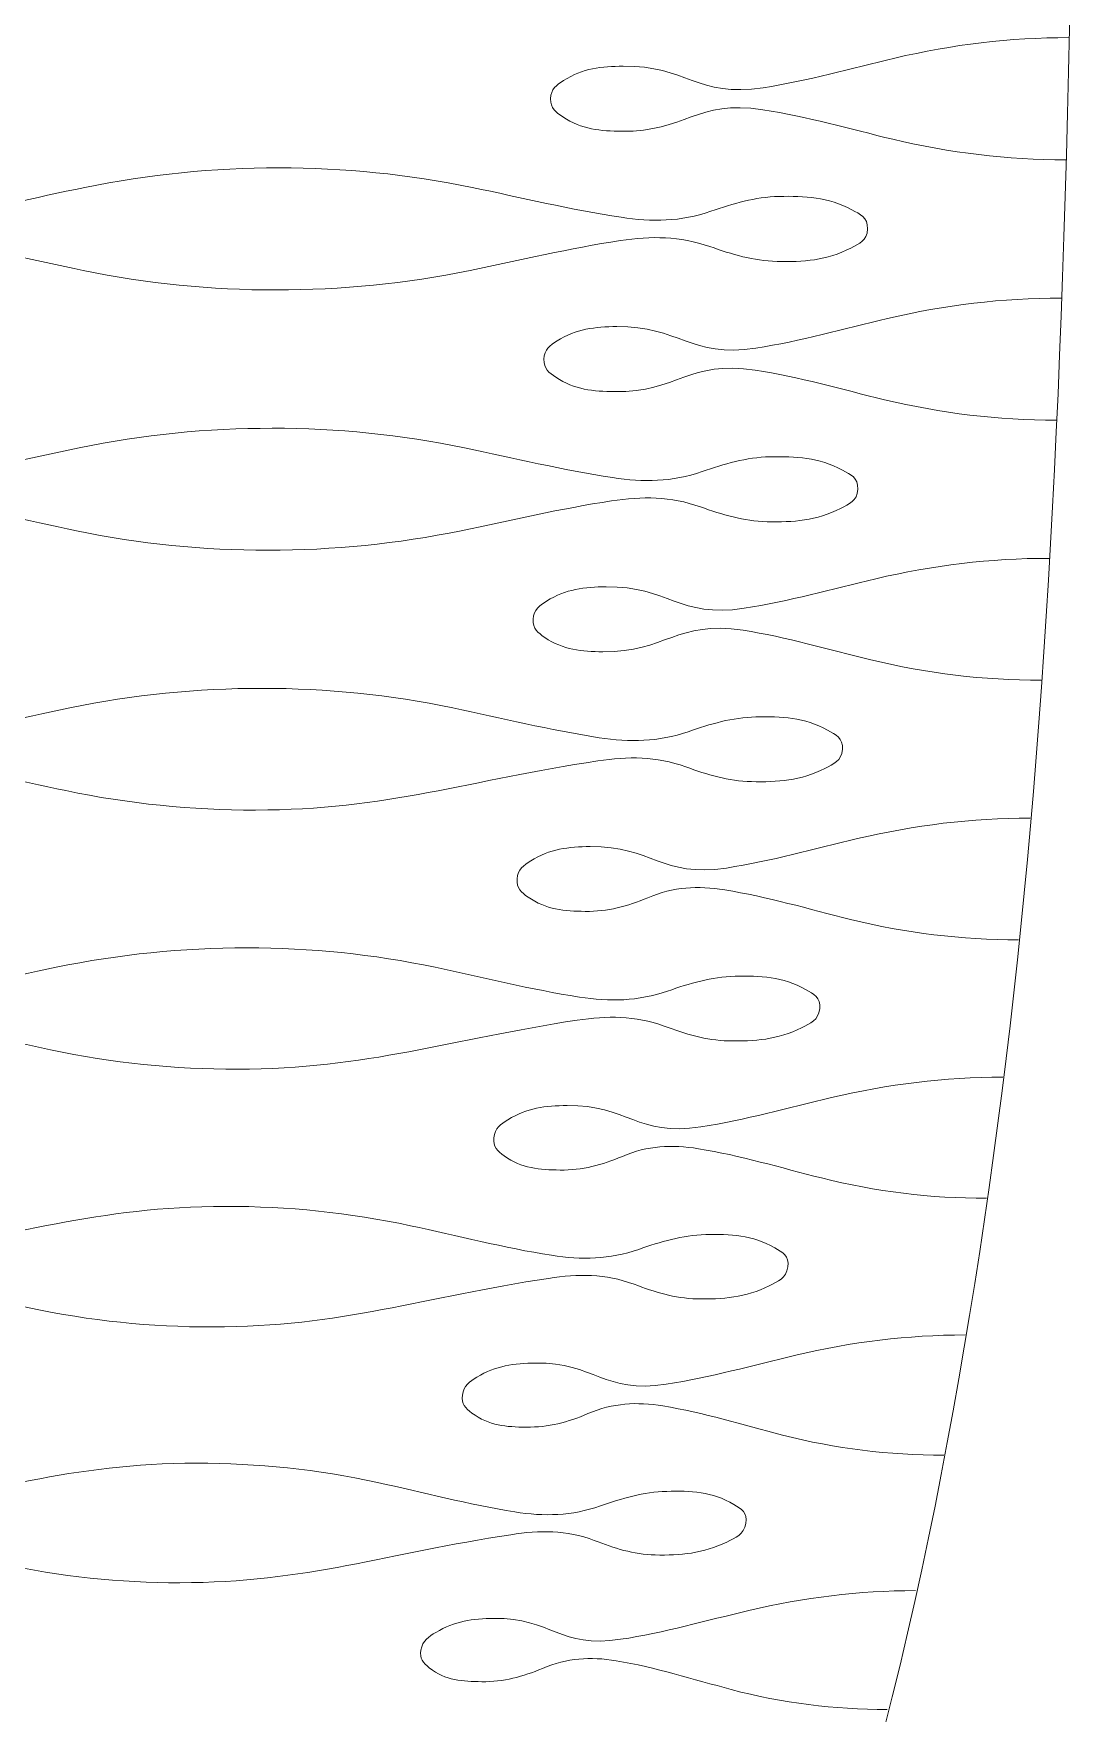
# Model space of a CAD drawing. Header units: centimetres. Extents: x -29.7 to 21.6, y -14.4 to 13.7.
# Drawn here: x -11.61 to -9.416, y -10.849 to -7.322 of the extents above; entities that cross this region are included whole.
import ezdxf

# ---------------------------------------------------------------- set-up
doc = ezdxf.new("R2010")
doc.units = ezdxf.units.CM
doc.header["$MEASUREMENT"] = 0
doc.layers.add('Layer 1', color=7, linetype='Continuous')

msp = doc.modelspace()

# ---------------------------------------------------------------- linework, layer by layer
at = {"layer": 'Layer 1', "color": 1, "lineweight": 9}
for points, knots in [([(-9.41625, -4.44965), (-9.41625, -7.29819), (-9.41625, -8.72246), (-9.66551, -10.14675), (-9.66551, -10.14675), (-9.91477, -11.57102), (-10.41326, -12.99531), (-12.40724, -14.41959)], [0, 0, 0, 0, 0.3333333, 0.3333333, 0.3333333, 0.3333333, 1, 1, 1, 1]), ([(-9.43407, -7.33036), (-9.55852, -7.33036), (-9.67884, -7.34473), (-9.7999, -7.37332), (-9.7999, -7.37332), (-9.8918, -7.39503), (-9.98253, -7.42108), (-10.07632, -7.43542), (-10.07632, -7.43542), (-10.21519, -7.45665), (-10.2383, -7.38869), (-10.37065, -7.39021), (-10.37065, -7.39021), (-10.41575, -7.39073), (-10.4559, -7.39449), (-10.4959, -7.42037), (-10.4959, -7.42037), (-10.51086, -7.43), (-10.52274, -7.43795), (-10.52314, -7.45855)], [0, 0, 0, 0, 0.1666667, 0.1666667, 0.1666667, 0.1666667, 0.3333333, 0.3333333, 0.3333333, 0.3333333, 0.5, 0.5, 0.5, 0.5, 0.6666667, 0.6666667, 0.6666667, 0.6666667, 1, 1, 1, 1]), ([(-10.52314, -7.45855), (-10.52352, -7.47894), (-10.51207, -7.48699), (-10.49744, -7.49671), (-10.49744, -7.49671), (-10.45784, -7.52299), (-10.41807, -7.52639), (-10.37333, -7.52689), (-10.37333, -7.52689), (-10.24033, -7.52838), (-10.21689, -7.46016), (-10.07727, -7.48169), (-10.07727, -7.48169), (-9.98446, -7.49599), (-9.89475, -7.52205), (-9.80382, -7.54378), (-9.80382, -7.54378), (-9.68358, -7.57251), (-9.56409, -7.58674), (-9.44044, -7.58674)], [0, 0, 0, 0, 0.1666667, 0.1666667, 0.1666667, 0.1666667, 0.3333333, 0.3333333, 0.3333333, 0.3333333, 0.5, 0.5, 0.5, 0.5, 0.6666667, 0.6666667, 0.6666667, 0.6666667, 1, 1, 1, 1]), ([(-12.33576, -7.732), (-12.3355, -7.70709), (-12.31914, -7.7011), (-12.30133, -7.69174), (-12.30133, -7.69174), (-12.25096, -7.6652), (-12.20154, -7.6625), (-12.14724, -7.66376), (-12.14724, -7.66376), (-12.09704, -7.66494), (-12.05167, -7.67885), (-12.00531, -7.69498), (-12.00531, -7.69498), (-11.94167, -7.71708), (-11.88204, -7.71732), (-11.81699, -7.70755), (-11.81699, -7.70755), (-11.71078, -7.69161), (-11.6067, -7.66625), (-11.50175, -7.64481), (-11.50175, -7.64481), (-11.36668, -7.61718), (-11.23222, -7.60382), (-11.09434, -7.60382)], [0, 0, 0, 0, 0.1428571, 0.1428571, 0.1428571, 0.1428571, 0.2857143, 0.2857143, 0.2857143, 0.2857143, 0.4285714, 0.4285714, 0.4285714, 0.4285714, 0.5714286, 0.5714286, 0.5714286, 0.5714286, 0.7142857, 0.7142857, 0.7142857, 0.7142857, 1, 1, 1, 1]), ([(-9.85718, -7.732), (-9.85662, -7.70725), (-9.87269, -7.70113), (-9.89023, -7.69174), (-9.89023, -7.69174), (-9.94027, -7.6649), (-9.98937, -7.66252), (-10.04343, -7.66376), (-10.04343, -7.66376), (-10.09396, -7.66494), (-10.13966, -7.67888), (-10.18643, -7.69498), (-10.18643, -7.69498), (-10.25011, -7.71688), (-10.30991, -7.7174), (-10.37511, -7.70755), (-10.37511, -7.70755), (-10.48065, -7.69162), (-10.58401, -7.66628), (-10.68828, -7.64481), (-10.68828, -7.64481), (-10.82293, -7.61709), (-10.95691, -7.60382), (-11.09434, -7.60382)], [0, 0, 0, 0, 0.1428571, 0.1428571, 0.1428571, 0.1428571, 0.2857143, 0.2857143, 0.2857143, 0.2857143, 0.4285714, 0.4285714, 0.4285714, 0.4285714, 0.5714286, 0.5714286, 0.5714286, 0.5714286, 0.7142857, 0.7142857, 0.7142857, 0.7142857, 1, 1, 1, 1]), ([(-12.33576, -7.732), (-12.33619, -7.75678), (-12.32002, -7.76286), (-12.30247, -7.77225), (-12.30247, -7.77225), (-12.25244, -7.79902), (-12.20331, -7.80147), (-12.14931, -7.8002), (-12.14931, -7.8002), (-12.09878, -7.79902), (-12.05315, -7.78509), (-12.00648, -7.76901), (-12.00648, -7.76901), (-11.9428, -7.74711), (-11.88299, -7.74663), (-11.81783, -7.75644), (-11.81783, -7.75644), (-11.71248, -7.77235), (-11.60922, -7.79768), (-11.50511, -7.81915), (-11.50511, -7.81915), (-11.37076, -7.84687), (-11.23707, -7.86013), (-11.09997, -7.86013)], [0, 0, 0, 0, 0.1428571, 0.1428571, 0.1428571, 0.1428571, 0.2857143, 0.2857143, 0.2857143, 0.2857143, 0.4285714, 0.4285714, 0.4285714, 0.4285714, 0.5714286, 0.5714286, 0.5714286, 0.5714286, 0.7142857, 0.7142857, 0.7142857, 0.7142857, 1, 1, 1, 1]), ([(-9.85718, -7.732), (-9.85813, -7.75702), (-9.87468, -7.76292), (-9.89265, -7.77225), (-9.89265, -7.77225), (-9.94319, -7.79852), (-9.99286, -7.80147), (-10.04736, -7.8002), (-10.04736, -7.8002), (-10.09734, -7.79904), (-10.14237, -7.78518), (-10.18849, -7.76901), (-10.18849, -7.76901), (-10.25198, -7.74675), (-10.31151, -7.74672), (-10.37645, -7.75644), (-10.37645, -7.75644), (-10.48294, -7.77238), (-10.58731, -7.79771), (-10.69257, -7.81915), (-10.69257, -7.81915), (-10.82767, -7.84671), (-10.96212, -7.86013), (-11.09997, -7.86013)], [0, 0, 0, 0, 0.1428571, 0.1428571, 0.1428571, 0.1428571, 0.2857143, 0.2857143, 0.2857143, 0.2857143, 0.4285714, 0.4285714, 0.4285714, 0.4285714, 0.5714286, 0.5714286, 0.5714286, 0.5714286, 0.7142857, 0.7142857, 0.7142857, 0.7142857, 1, 1, 1, 1]), ([(-9.45003, -7.87722), (-9.5743, -7.87722), (-9.69445, -7.89161), (-9.81531, -7.92016), (-9.81531, -7.92016), (-9.90725, -7.94182), (-9.99794, -7.96784), (-10.09174, -7.9822), (-10.09174, -7.9822), (-10.23001, -8.00335), (-10.25263, -7.9355), (-10.3844, -7.93701), (-10.3844, -7.93701), (-10.42947, -7.93753), (-10.46962, -7.94145), (-10.50962, -7.96715), (-10.50962, -7.96715), (-10.52461, -7.97678), (-10.53655, -7.98473), (-10.5372, -8.00533)], [0, 0, 0, 0, 0.1666667, 0.1666667, 0.1666667, 0.1666667, 0.3333333, 0.3333333, 0.3333333, 0.3333333, 0.5, 0.5, 0.5, 0.5, 0.6666667, 0.6666667, 0.6666667, 0.6666667, 1, 1, 1, 1]), ([(-10.5372, -8.00533), (-10.53786, -8.0256), (-10.52663, -8.03372), (-10.51211, -8.04348), (-10.51211, -8.04348), (-10.47283, -8.06984), (-10.43332, -8.07313), (-10.38884, -8.07363), (-10.38884, -8.07363), (-10.25587, -8.07512), (-10.23297, -8.00682), (-10.09331, -8.02845), (-10.09331, -8.02845), (-10.00115, -8.04275), (-9.9121, -8.06877), (-9.82183, -8.0905), (-9.82183, -8.0905), (-9.70231, -8.11928), (-9.58353, -8.13344), (-9.46057, -8.13344)], [0, 0, 0, 0, 0.1666667, 0.1666667, 0.1666667, 0.1666667, 0.3333333, 0.3333333, 0.3333333, 0.3333333, 0.5, 0.5, 0.5, 0.5, 0.6666667, 0.6666667, 0.6666667, 0.6666667, 1, 1, 1, 1]), ([(-12.34509, -8.27864), (-12.34466, -8.25379), (-12.32836, -8.24774), (-12.31059, -8.23841), (-12.31059, -8.23841), (-12.26039, -8.21194), (-12.2111, -8.20916), (-12.15696, -8.21044), (-12.15696, -8.21044), (-12.10702, -8.2116), (-12.06195, -8.22548), (-12.01584, -8.24163), (-12.01584, -8.24163), (-11.95254, -8.26377), (-11.89321, -8.26395), (-11.82847, -8.2542), (-11.82847, -8.2542), (-11.72256, -8.23824), (-11.61875, -8.21291), (-11.51408, -8.19149), (-11.51408, -8.19149), (-11.37937, -8.16392), (-11.24535, -8.15051), (-11.10793, -8.15051)], [0, 0, 0, 0, 0.1428571, 0.1428571, 0.1428571, 0.1428571, 0.2857143, 0.2857143, 0.2857143, 0.2857143, 0.4285714, 0.4285714, 0.4285714, 0.4285714, 0.5714286, 0.5714286, 0.5714286, 0.5714286, 0.7142857, 0.7142857, 0.7142857, 0.7142857, 1, 1, 1, 1]), ([(-9.87776, -8.27864), (-9.87681, -8.25408), (-9.89265, -8.24783), (-9.91006, -8.23841), (-9.91006, -8.23841), (-9.95975, -8.21144), (-10.00847, -8.20917), (-10.06216, -8.21044), (-10.06216, -8.21044), (-10.11265, -8.21163), (-10.15828, -8.22557), (-10.20494, -8.24163), (-10.20494, -8.24163), (-10.26847, -8.26342), (-10.32804, -8.26407), (-10.39303, -8.2542), (-10.39303, -8.2542), (-10.49784, -8.23828), (-10.60047, -8.21294), (-10.70402, -8.19149), (-10.70402, -8.19149), (-10.83795, -8.16375), (-10.97122, -8.15051), (-11.10793, -8.15051)], [0, 0, 0, 0, 0.1428571, 0.1428571, 0.1428571, 0.1428571, 0.2857143, 0.2857143, 0.2857143, 0.2857143, 0.4285714, 0.4285714, 0.4285714, 0.4285714, 0.5714286, 0.5714286, 0.5714286, 0.5714286, 0.7142857, 0.7142857, 0.7142857, 0.7142857, 1, 1, 1, 1]), ([(-12.34509, -8.27864), (-12.34575, -8.30323), (-12.32981, -8.30943), (-12.31239, -8.31883), (-12.31239, -8.31883), (-12.26271, -8.34565), (-12.21392, -8.34803), (-12.16024, -8.34677), (-12.16024, -8.34677), (-12.10987, -8.34558), (-12.06431, -8.33165), (-12.01774, -8.31561), (-12.01774, -8.31561), (-11.95431, -8.29381), (-11.89478, -8.29319), (-11.82981, -8.30306), (-11.82981, -8.30306), (-11.72521, -8.31892), (-11.62277, -8.34425), (-11.51942, -8.36569), (-11.51942, -8.36569), (-11.38595, -8.39339), (-11.25317, -8.40659), (-11.11689, -8.40659)], [0, 0, 0, 0, 0.1428571, 0.1428571, 0.1428571, 0.1428571, 0.2857143, 0.2857143, 0.2857143, 0.2857143, 0.4285714, 0.4285714, 0.4285714, 0.4285714, 0.5714286, 0.5714286, 0.5714286, 0.5714286, 0.7142857, 0.7142857, 0.7142857, 0.7142857, 1, 1, 1, 1]), ([(-9.87776, -8.27864), (-9.8792, -8.30363), (-9.89589, -8.30954), (-9.91393, -8.31883), (-9.91393, -8.31883), (-9.96443, -8.34488), (-10.01401, -8.34805), (-10.06847, -8.34677), (-10.06847, -8.34677), (-10.11802, -8.34559), (-10.16263, -8.33179), (-10.20829, -8.31561), (-10.20829, -8.31561), (-10.27141, -8.29326), (-10.33059, -8.29338), (-10.39513, -8.30306), (-10.39513, -8.30306), (-10.5015, -8.31898), (-10.60578, -8.34425), (-10.71089, -8.36569), (-10.71089, -8.36569), (-10.84554, -8.39314), (-10.97952, -8.40659), (-11.11689, -8.40659)], [0, 0, 0, 0, 0.1428571, 0.1428571, 0.1428571, 0.1428571, 0.2857143, 0.2857143, 0.2857143, 0.2857143, 0.4285714, 0.4285714, 0.4285714, 0.4285714, 0.5714286, 0.5714286, 0.5714286, 0.5714286, 0.7142857, 0.7142857, 0.7142857, 0.7142857, 1, 1, 1, 1]), ([(-9.47586, -8.42365), (-9.5998, -8.42365), (-9.71962, -8.43811), (-9.84016, -8.46654), (-9.84016, -8.46654), (-9.93199, -8.48819), (-10.02265, -8.51415), (-10.11635, -8.52853), (-10.11635, -8.52853), (-10.25368, -8.54959), (-10.27564, -8.48188), (-10.40648, -8.48341), (-10.40648, -8.48341), (-10.45149, -8.48393), (-10.49155, -8.48799), (-10.53157, -8.5135), (-10.53157, -8.5135), (-10.5466, -8.52309), (-10.55867, -8.53103), (-10.55972, -8.55161)], [0, 0, 0, 0, 0.1666667, 0.1666667, 0.1666667, 0.1666667, 0.3333333, 0.3333333, 0.3333333, 0.3333333, 0.5, 0.5, 0.5, 0.5, 0.6666667, 0.6666667, 0.6666667, 0.6666667, 1, 1, 1, 1]), ([(-10.55972, -8.55161), (-10.56071, -8.57171), (-10.54981, -8.57992), (-10.53544, -8.58974), (-10.53544, -8.58974), (-10.49662, -8.61622), (-10.45755, -8.61936), (-10.4135, -8.61985), (-10.4135, -8.61985), (-10.28061, -8.62134), (-10.25846, -8.55292), (-10.11883, -8.57472), (-10.11883, -8.57472), (-10.02762, -8.58899), (-9.93959, -8.615), (-9.85034, -8.6367), (-9.85034, -8.6367), (-9.73186, -8.66549), (-9.61417, -8.67958), (-9.49229, -8.67958)], [0, 0, 0, 0, 0.1666667, 0.1666667, 0.1666667, 0.1666667, 0.3333333, 0.3333333, 0.3333333, 0.3333333, 0.5, 0.5, 0.5, 0.5, 0.6666667, 0.6666667, 0.6666667, 0.6666667, 1, 1, 1, 1]), ([(-12.35971, -8.8246), (-12.35907, -8.79985), (-12.34283, -8.79376), (-12.32506, -8.78441), (-12.32506, -8.78441), (-12.27511, -8.75807), (-12.22612, -8.75522), (-12.17218, -8.75648), (-12.17218, -8.75648), (-12.12267, -8.75764), (-12.07806, -8.77148), (-12.0324, -8.78762), (-12.0324, -8.78762), (-11.96959, -8.80984), (-11.91075, -8.80991), (-11.84647, -8.80019), (-11.84647, -8.80019), (-11.74103, -8.78425), (-11.63763, -8.75897), (-11.53342, -8.73755), (-11.53342, -8.73755), (-11.39943, -8.71005), (-11.2661, -8.69663), (-11.12936, -8.69663)], [0, 0, 0, 0, 0.1428571, 0.1428571, 0.1428571, 0.1428571, 0.2857143, 0.2857143, 0.2857143, 0.2857143, 0.4285714, 0.4285714, 0.4285714, 0.4285714, 0.5714286, 0.5714286, 0.5714286, 0.5714286, 0.7142857, 0.7142857, 0.7142857, 0.7142857, 1, 1, 1, 1]), ([(-9.9099, -8.8246), (-9.9085, -8.80032), (-9.92394, -8.79389), (-9.94113, -8.78441), (-9.94113, -8.78441), (-9.99025, -8.7573), (-10.03845, -8.75523), (-10.09165, -8.75648), (-10.09165, -8.75648), (-10.14198, -8.75768), (-10.18754, -8.77165), (-10.23411, -8.78762), (-10.23411, -8.78762), (-10.29718, -8.80928), (-10.35641, -8.8101), (-10.42109, -8.80019), (-10.42109, -8.80019), (-10.5248, -8.78431), (-10.62632, -8.75898), (-10.7288, -8.73755), (-10.7288, -8.73755), (-10.86157, -8.70979), (-10.99376, -8.69663), (-11.12936, -8.69663)], [0, 0, 0, 0, 0.1428571, 0.1428571, 0.1428571, 0.1428571, 0.2857143, 0.2857143, 0.2857143, 0.2857143, 0.4285714, 0.4285714, 0.4285714, 0.4285714, 0.5714286, 0.5714286, 0.5714286, 0.5714286, 0.7142857, 0.7142857, 0.7142857, 0.7142857, 1, 1, 1, 1]), ([(-12.35971, -8.8246), (-12.3607, -8.84898), (-12.34505, -8.85527), (-12.32777, -8.86469), (-12.32777, -8.86469), (-12.27858, -8.89155), (-12.23031, -8.89379), (-12.17712, -8.89255), (-12.17712, -8.89255), (-12.12699, -8.89137), (-12.08163, -8.87742), (-12.03525, -8.86148), (-12.03525, -8.86148), (-11.97225, -8.83982), (-11.91307, -8.83908), (-11.8485, -8.84895), (-11.8485, -8.84895), (-11.74502, -8.86476), (-11.64375, -8.89002), (-11.54151, -8.91143), (-11.54151, -8.91143), (-11.40938, -8.93912), (-11.27788, -8.95225), (-11.14297, -8.95225)], [0, 0, 0, 0, 0.1428571, 0.1428571, 0.1428571, 0.1428571, 0.2857143, 0.2857143, 0.2857143, 0.2857143, 0.4285714, 0.4285714, 0.4285714, 0.4285714, 0.5714286, 0.5714286, 0.5714286, 0.5714286, 0.7142857, 0.7142857, 0.7142857, 0.7142857, 1, 1, 1, 1]), ([(-9.9099, -8.8246), (-9.91212, -8.84952), (-9.92882, -8.85543), (-9.94698, -8.86469), (-9.94698, -8.86469), (-9.99741, -8.89044), (-10.04687, -8.89384), (-10.10119, -8.89255), (-10.10119, -8.89255), (-10.15009, -8.8914), (-10.19408, -8.87765), (-10.23911, -8.86148), (-10.23911, -8.86148), (-10.30166, -8.83899), (-10.36028, -8.83937), (-10.42426, -8.84895), (-10.42426, -8.84895), (-10.68854, -8.88856), (-10.87031, -8.95225), (-11.14297, -8.95225)], [0, 0, 0, 0, 0.1666667, 0.1666667, 0.1666667, 0.1666667, 0.3333333, 0.3333333, 0.3333333, 0.3333333, 0.5, 0.5, 0.5, 0.5, 0.6666667, 0.6666667, 0.6666667, 0.6666667, 1, 1, 1, 1]), ([(-9.51542, -8.96926), (-9.63885, -8.96926), (-9.7581, -8.98376), (-9.87809, -9.01204), (-9.87809, -9.01204), (-9.96973, -9.03364), (-10.06019, -9.05949), (-10.15366, -9.07386), (-10.15366, -9.07386), (-10.28962, -9.09475), (-10.31066, -9.02735), (-10.44013, -9.02886), (-10.44013, -9.02886), (-10.48503, -9.02937), (-10.525, -9.03367), (-10.56493, -9.05887), (-10.56493, -9.05887), (-10.58001, -9.06843), (-10.59219, -9.07634), (-10.59376, -9.0969)], [0, 0, 0, 0, 0.1666667, 0.1666667, 0.1666667, 0.1666667, 0.3333333, 0.3333333, 0.3333333, 0.3333333, 0.5, 0.5, 0.5, 0.5, 0.6666667, 0.6666667, 0.6666667, 0.6666667, 1, 1, 1, 1]), ([(-10.59376, -9.0969), (-10.59523, -9.1167), (-10.58479, -9.12505), (-10.57063, -9.1349), (-10.57063, -9.1349), (-10.53252, -9.16158), (-10.49407, -9.16446), (-10.4506, -9.16494), (-10.4506, -9.16494), (-10.40338, -9.1655), (-10.36162, -9.15463), (-10.31884, -9.13624), (-10.31884, -9.13624), (-10.26464, -9.11298), (-10.21431, -9.11097), (-10.15742, -9.11994), (-10.15742, -9.11994), (-10.06758, -9.13415), (-9.98099, -9.1601), (-9.89314, -9.18177), (-9.89314, -9.18177), (-9.77627, -9.21057), (-9.66021, -9.22452), (-9.53984, -9.22452)], [0, 0, 0, 0, 0.1428571, 0.1428571, 0.1428571, 0.1428571, 0.2857143, 0.2857143, 0.2857143, 0.2857143, 0.4285714, 0.4285714, 0.4285714, 0.4285714, 0.5714286, 0.5714286, 0.5714286, 0.5714286, 0.7142857, 0.7142857, 0.7142857, 0.7142857, 1, 1, 1, 1]), ([(-12.38142, -9.3692), (-12.38043, -9.34459), (-12.3643, -9.33844), (-12.34659, -9.32911), (-12.34659, -9.32911), (-12.29704, -9.30296), (-12.24844, -9.29998), (-12.1949, -9.30124), (-12.1949, -9.30124), (-12.14597, -9.30241), (-12.10202, -9.31618), (-12.05698, -9.33232), (-12.05698, -9.33232), (-11.99489, -9.35457), (-11.93677, -9.3545), (-11.87321, -9.34485), (-11.87321, -9.34485), (-11.76845, -9.32891), (-11.66581, -9.30372), (-11.56225, -9.28236), (-11.56225, -9.28236), (-11.42935, -9.25498), (-11.29709, -9.24156), (-11.1614, -9.24156)], [0, 0, 0, 0, 0.1428571, 0.1428571, 0.1428571, 0.1428571, 0.2857143, 0.2857143, 0.2857143, 0.2857143, 0.4285714, 0.4285714, 0.4285714, 0.4285714, 0.5714286, 0.5714286, 0.5714286, 0.5714286, 0.7142857, 0.7142857, 0.7142857, 0.7142857, 1, 1, 1, 1]), ([(-9.95765, -9.3692), (-9.95556, -9.34533), (-9.97048, -9.33864), (-9.98736, -9.32911), (-9.98736, -9.32911), (-10.03564, -9.30178), (-10.0831, -9.29999), (-10.1355, -9.30124), (-10.1355, -9.30124), (-10.18567, -9.30243), (-10.23096, -9.31641), (-10.27738, -9.33232), (-10.27738, -9.33232), (-10.33992, -9.35375), (-10.3986, -9.35479), (-10.46274, -9.34485), (-10.46274, -9.34485), (-10.56493, -9.32901), (-10.66488, -9.30372), (-10.76575, -9.28236), (-10.76575, -9.28236), (-10.89692, -9.2546), (-11.02744, -9.24156), (-11.1614, -9.24156)], [0, 0, 0, 0, 0.1428571, 0.1428571, 0.1428571, 0.1428571, 0.2857143, 0.2857143, 0.2857143, 0.2857143, 0.4285714, 0.4285714, 0.4285714, 0.4285714, 0.5714286, 0.5714286, 0.5714286, 0.5714286, 0.7142857, 0.7142857, 0.7142857, 0.7142857, 1, 1, 1, 1]), ([(-12.38142, -9.3692), (-12.38279, -9.39323), (-12.36747, -9.39967), (-12.35049, -9.40912), (-12.35049, -9.40912), (-12.30205, -9.43599), (-12.2545, -9.43809), (-12.202, -9.43683), (-12.202, -9.43683), (-12.15212, -9.43567), (-12.10715, -9.42173), (-12.06111, -9.40591), (-12.06111, -9.40591), (-11.99866, -9.38445), (-11.94014, -9.38357), (-11.87615, -9.39343), (-11.87615, -9.39343), (-11.77424, -9.40916), (-11.67455, -9.43433), (-11.57391, -9.45564), (-11.57391, -9.45564), (-11.44366, -9.48325), (-11.31401, -9.49627), (-11.18094, -9.49627)], [0, 0, 0, 0, 0.1428571, 0.1428571, 0.1428571, 0.1428571, 0.2857143, 0.2857143, 0.2857143, 0.2857143, 0.4285714, 0.4285714, 0.4285714, 0.4285714, 0.5714286, 0.5714286, 0.5714286, 0.5714286, 0.7142857, 0.7142857, 0.7142857, 0.7142857, 1, 1, 1, 1]), ([(-9.95765, -9.3692), (-9.9607, -9.39394), (-9.97748, -9.3999), (-9.99574, -9.40912), (-9.99574, -9.40912), (-10.04592, -9.43443), (-10.09514, -9.43813), (-10.14921, -9.43683), (-10.14921, -9.43683), (-10.19732, -9.4357), (-10.24042, -9.42209), (-10.28454, -9.40591), (-10.28454, -9.40591), (-10.34637, -9.38328), (-10.40413, -9.38396), (-10.46729, -9.39343), (-10.46729, -9.39343), (-10.72991, -9.43286), (-10.90995, -9.49627), (-11.18094, -9.49627)], [0, 0, 0, 0, 0.1666667, 0.1666667, 0.1666667, 0.1666667, 0.3333333, 0.3333333, 0.3333333, 0.3333333, 0.5, 0.5, 0.5, 0.5, 0.6666667, 0.6666667, 0.6666667, 0.6666667, 1, 1, 1, 1]), ([(-9.57303, -9.5132), (-9.69552, -9.5132), (-9.81388, -9.52777), (-9.93298, -9.5558), (-9.93298, -9.5558), (-10.02421, -9.57727), (-10.11426, -9.60301), (-10.20734, -9.61735), (-10.20734, -9.61735), (-10.3413, -9.63798), (-10.36123, -9.57104), (-10.4887, -9.57254), (-10.4887, -9.57254), (-10.5334, -9.57305), (-10.57317, -9.57761), (-10.61291, -9.60243), (-10.61291, -9.60243), (-10.62809, -9.6119), (-10.64043, -9.61986), (-10.64256, -9.64029)], [0, 0, 0, 0, 0.1666667, 0.1666667, 0.1666667, 0.1666667, 0.3333333, 0.3333333, 0.3333333, 0.3333333, 0.5, 0.5, 0.5, 0.5, 0.6666667, 0.6666667, 0.6666667, 0.6666667, 1, 1, 1, 1]), ([(-10.64256, -9.64029), (-10.64458, -9.65967), (-10.63473, -9.66817), (-10.62096, -9.67814), (-10.62096, -9.67814), (-10.58375, -9.70496), (-10.54608, -9.70755), (-10.50343, -9.70804), (-10.50343, -9.70804), (-10.45653, -9.70858), (-10.415, -9.69763), (-10.37248, -9.67945), (-10.37248, -9.67945), (-10.31884, -9.65654), (-10.269, -9.6542), (-10.21264, -9.66323), (-10.21264, -9.66323), (-10.12467, -9.67734), (-10.03999, -9.70318), (-9.95402, -9.72477), (-9.95402, -9.72477), (-9.83934, -9.7536), (-9.72541, -9.76737), (-9.60723, -9.76737)], [0, 0, 0, 0, 0.1428571, 0.1428571, 0.1428571, 0.1428571, 0.2857143, 0.2857143, 0.2857143, 0.2857143, 0.4285714, 0.4285714, 0.4285714, 0.4285714, 0.5714286, 0.5714286, 0.5714286, 0.5714286, 0.7142857, 0.7142857, 0.7142857, 0.7142857, 1, 1, 1, 1]), ([(-12.41179, -9.91138), (-12.41044, -9.887), (-12.39447, -9.88077), (-12.37683, -9.87146), (-12.37683, -9.87146), (-12.32787, -9.8456), (-12.27983, -9.84245), (-12.22685, -9.84372), (-12.22685, -9.84372), (-12.17877, -9.84487), (-12.13569, -9.85855), (-12.09155, -9.87466), (-12.09155, -9.87466), (-12.03043, -9.89694), (-11.97333, -9.89672), (-11.91071, -9.88713), (-11.91071, -9.88713), (-11.65154, -9.84746), (-11.47445, -9.78431), (-11.20676, -9.78431)], [0, 0, 0, 0, 0.1666667, 0.1666667, 0.1666667, 0.1666667, 0.3333333, 0.3333333, 0.3333333, 0.3333333, 0.5, 0.5, 0.5, 0.5, 0.6666667, 0.6666667, 0.6666667, 0.6666667, 1, 1, 1, 1]), ([(-10.02448, -9.91138), (-10.0216, -9.8881), (-10.0358, -9.88107), (-10.0523, -9.87146), (-10.0523, -9.87146), (-10.09949, -9.84391), (-10.1459, -9.8425), (-10.19729, -9.84372), (-10.19729, -9.84372), (-10.2471, -9.84494), (-10.29207, -9.8589), (-10.33815, -9.87466), (-10.33815, -9.87466), (-10.39991, -9.8958), (-10.4578, -9.89711), (-10.5212, -9.88713), (-10.5212, -9.88713), (-10.62125, -9.87139), (-10.71907, -9.84619), (-10.81782, -9.82494), (-10.81782, -9.82494), (-10.94673, -9.79719), (-11.075, -9.78431), (-11.20676, -9.78431)], [0, 0, 0, 0, 0.1428571, 0.1428571, 0.1428571, 0.1428571, 0.2857143, 0.2857143, 0.2857143, 0.2857143, 0.4285714, 0.4285714, 0.4285714, 0.4285714, 0.5714286, 0.5714286, 0.5714286, 0.5714286, 0.7142857, 0.7142857, 0.7142857, 0.7142857, 1, 1, 1, 1]), ([(-12.41179, -9.91138), (-12.41359, -9.93498), (-12.39877, -9.94159), (-12.38207, -9.95102), (-12.38207, -9.95102), (-12.33461, -9.97788), (-12.28801, -9.97981), (-12.23643, -9.97857), (-12.23643, -9.97857), (-12.18714, -9.97739), (-12.14263, -9.96352), (-12.0971, -9.94784), (-12.0971, -9.94784), (-12.03554, -9.92667), (-11.97781, -9.9256), (-11.91468, -9.93546), (-11.91468, -9.93546), (-11.81486, -9.95105), (-11.71723, -9.97605), (-11.61871, -9.99724), (-11.61871, -9.99724), (-11.49091, -10.02474), (-11.36376, -10.0376), (-11.23317, -10.0376)], [0, 0, 0, 0, 0.1428571, 0.1428571, 0.1428571, 0.1428571, 0.2857143, 0.2857143, 0.2857143, 0.2857143, 0.4285714, 0.4285714, 0.4285714, 0.4285714, 0.5714286, 0.5714286, 0.5714286, 0.5714286, 0.7142857, 0.7142857, 0.7142857, 0.7142857, 1, 1, 1, 1]), ([(-10.02448, -9.91138), (-10.02847, -9.93587), (-10.04527, -9.94189), (-10.06362, -9.95102), (-10.06362, -9.95102), (-10.11341, -9.97582), (-10.1622, -9.97987), (-10.21585, -9.97857), (-10.21585, -9.97857), (-10.26291, -9.97745), (-10.30483, -9.96398), (-10.34787, -9.94784), (-10.34787, -9.94784), (-10.40861, -9.92509), (-10.46527, -9.92611), (-10.52735, -9.93546), (-10.52735, -9.93546), (-10.78735, -9.97461), (-10.96487, -10.0376), (-11.23317, -10.0376)], [0, 0, 0, 0, 0.1666667, 0.1666667, 0.1666667, 0.1666667, 0.3333333, 0.3333333, 0.3333333, 0.3333333, 0.5, 0.5, 0.5, 0.5, 0.6666667, 0.6666667, 0.6666667, 0.6666667, 1, 1, 1, 1]), ([(-9.65213, -10.05443), (-9.77322, -10.05443), (-9.89023, -10.06902), (-10.00799, -10.09672), (-10.00799, -10.09672), (-10.09849, -10.11803), (-10.18783, -10.14359), (-10.28013, -10.15786), (-10.28013, -10.15786), (-10.4116, -10.1782), (-10.43002, -10.11187), (-10.55501, -10.11334), (-10.55501, -10.11334), (-10.59933, -10.11387), (-10.63873, -10.11871), (-10.67817, -10.14305), (-10.67817, -10.14305), (-10.69338, -10.15246), (-10.70579, -10.16041), (-10.70863, -10.18063)], [0, 0, 0, 0, 0.1666667, 0.1666667, 0.1666667, 0.1666667, 0.3333333, 0.3333333, 0.3333333, 0.3333333, 0.5, 0.5, 0.5, 0.5, 0.6666667, 0.6666667, 0.6666667, 0.6666667, 1, 1, 1, 1]), ([(-10.70863, -10.18063), (-10.71125, -10.19951), (-10.70215, -10.20819), (-10.68874, -10.21824), (-10.68874, -10.21824), (-10.65267, -10.24524), (-10.61605, -10.24746), (-10.57442, -10.24793), (-10.57442, -10.24793), (-10.52794, -10.24848), (-10.48686, -10.23745), (-10.44475, -10.21955), (-10.44475, -10.21955), (-10.39189, -10.19707), (-10.34283, -10.19435), (-10.28716, -10.20344), (-10.28716, -10.20344), (-10.20154, -10.21739), (-10.1193, -10.24309), (-10.03574, -10.26456), (-10.03574, -10.26456), (-9.92384, -10.29332), (-9.8127, -10.30687), (-9.69723, -10.30687)], [0, 0, 0, 0, 0.1428571, 0.1428571, 0.1428571, 0.1428571, 0.2857143, 0.2857143, 0.2857143, 0.2857143, 0.4285714, 0.4285714, 0.4285714, 0.4285714, 0.5714286, 0.5714286, 0.5714286, 0.5714286, 0.7142857, 0.7142857, 0.7142857, 0.7142857, 1, 1, 1, 1]), ([(-12.45188, -10.44993), (-12.45008, -10.42587), (-12.43433, -10.41954), (-12.41683, -10.41026), (-12.41683, -10.41026), (-12.36868, -10.38475), (-12.32143, -10.38146), (-12.26922, -10.38272), (-12.26922, -10.38272), (-12.22223, -10.38387), (-12.18027, -10.39743), (-12.13726, -10.41343), (-12.13726, -10.41343), (-12.0774, -10.43572), (-12.0216, -10.4353), (-11.96033, -10.42584), (-11.96033, -10.42584), (-11.70486, -10.38634), (-11.53123, -10.32369), (-11.26724, -10.32369)], [0, 0, 0, 0, 0.1666667, 0.1666667, 0.1666667, 0.1666667, 0.3333333, 0.3333333, 0.3333333, 0.3333333, 0.5, 0.5, 0.5, 0.5, 0.6666667, 0.6666667, 0.6666667, 0.6666667, 1, 1, 1, 1]), ([(-10.11265, -10.44993), (-10.10895, -10.42739), (-10.12224, -10.41998), (-10.13828, -10.41026), (-10.13828, -10.41026), (-10.1841, -10.38247), (-10.22917, -10.38151), (-10.27927, -10.38272), (-10.27927, -10.38272), (-10.32857, -10.38391), (-10.37301, -10.39785), (-10.4186, -10.41343), (-10.4186, -10.41343), (-10.47925, -10.43419), (-10.53609, -10.43583), (-10.59851, -10.42584), (-10.59851, -10.42584), (-10.69587, -10.41019), (-10.79098, -10.38516), (-10.88707, -10.36405), (-10.88707, -10.36405), (-11.01304, -10.33638), (-11.13839, -10.32369), (-11.26724, -10.32369)], [0, 0, 0, 0, 0.1428571, 0.1428571, 0.1428571, 0.1428571, 0.2857143, 0.2857143, 0.2857143, 0.2857143, 0.4285714, 0.4285714, 0.4285714, 0.4285714, 0.5714286, 0.5714286, 0.5714286, 0.5714286, 0.7142857, 0.7142857, 0.7142857, 0.7142857, 1, 1, 1, 1]), ([(-12.45188, -10.44993), (-12.45414, -10.47287), (-12.44003, -10.47967), (-12.4238, -10.48909), (-12.4238, -10.48909), (-12.37758, -10.51584), (-12.33219, -10.51751), (-12.28193, -10.5163), (-12.28193, -10.5163), (-12.23329, -10.51514), (-12.18946, -10.50137), (-12.14456, -10.48592), (-12.14456, -10.48592), (-12.08417, -10.4652), (-12.02755, -10.46387), (-11.96554, -10.4737), (-11.96554, -10.4737), (-11.86843, -10.48909), (-11.77355, -10.51378), (-11.67779, -10.53475), (-11.67779, -10.53475), (-11.55326, -10.562), (-11.42942, -10.57462), (-11.30207, -10.57462)], [0, 0, 0, 0, 0.1428571, 0.1428571, 0.1428571, 0.1428571, 0.2857143, 0.2857143, 0.2857143, 0.2857143, 0.4285714, 0.4285714, 0.4285714, 0.4285714, 0.5714286, 0.5714286, 0.5714286, 0.5714286, 0.7142857, 0.7142857, 0.7142857, 0.7142857, 1, 1, 1, 1]), ([(-10.11265, -10.44993), (-10.11789, -10.47392), (-10.13471, -10.48003), (-10.15321, -10.48909), (-10.15321, -10.48909), (-10.20242, -10.51316), (-10.2507, -10.51759), (-10.30372, -10.5163), (-10.30372, -10.5163), (-10.34934, -10.51518), (-10.38986, -10.50196), (-10.43139, -10.48592), (-10.43139, -10.48592), (-10.49076, -10.46307), (-10.54594, -10.46456), (-10.60655, -10.4737), (-10.60655, -10.4737), (-10.86299, -10.51237), (-11.03746, -10.57462), (-11.30207, -10.57462)], [0, 0, 0, 0, 0.1666667, 0.1666667, 0.1666667, 0.1666667, 0.3333333, 0.3333333, 0.3333333, 0.3333333, 0.5, 0.5, 0.5, 0.5, 0.6666667, 0.6666667, 0.6666667, 0.6666667, 1, 1, 1, 1]), ([(-9.75644, -10.59124), (-9.87573, -10.59124), (-9.99094, -10.60582), (-10.10683, -10.63304), (-10.10683, -10.63304), (-10.1964, -10.65406), (-10.2848, -10.67927), (-10.37611, -10.69345), (-10.37611, -10.69345), (-10.50392, -10.71327), (-10.52097, -10.64803), (-10.64236, -10.64947), (-10.64236, -10.64947), (-10.68622, -10.65), (-10.72516, -10.65517), (-10.76414, -10.67881), (-10.76414, -10.67881), (-10.77946, -10.68807), (-10.79199, -10.69605), (-10.79573, -10.71596)], [0, 0, 0, 0, 0.1666667, 0.1666667, 0.1666667, 0.1666667, 0.3333333, 0.3333333, 0.3333333, 0.3333333, 0.5, 0.5, 0.5, 0.5, 0.6666667, 0.6666667, 0.6666667, 0.6666667, 1, 1, 1, 1]), ([(-10.79573, -10.71596), (-10.7991, -10.73407), (-10.79098, -10.74295), (-10.77812, -10.7531), (-10.77812, -10.7531), (-10.74362, -10.78029), (-10.70831, -10.78198), (-10.66802, -10.78245), (-10.66802, -10.78245), (-10.62213, -10.78299), (-10.58166, -10.77191), (-10.54008, -10.75439), (-10.54008, -10.75439), (-10.48824, -10.73256), (-10.4401, -10.72936), (-10.38541, -10.73849), (-10.38541, -10.73849), (-10.30291, -10.75222), (-10.22383, -10.77764), (-10.14348, -10.79887), (-10.14348, -10.79887), (-10.03524, -10.82748), (-9.92773, -10.84067), (-9.81587, -10.84067)], [0, 0, 0, 0, 0.1428571, 0.1428571, 0.1428571, 0.1428571, 0.2857143, 0.2857143, 0.2857143, 0.2857143, 0.4285714, 0.4285714, 0.4285714, 0.4285714, 0.5714286, 0.5714286, 0.5714286, 0.5714286, 0.7142857, 0.7142857, 0.7142857, 0.7142857, 1, 1, 1, 1])]:
    msp.add_open_spline(points, degree=3, knots=knots, dxfattribs=at)

doc.saveas('drawing.dxf')
